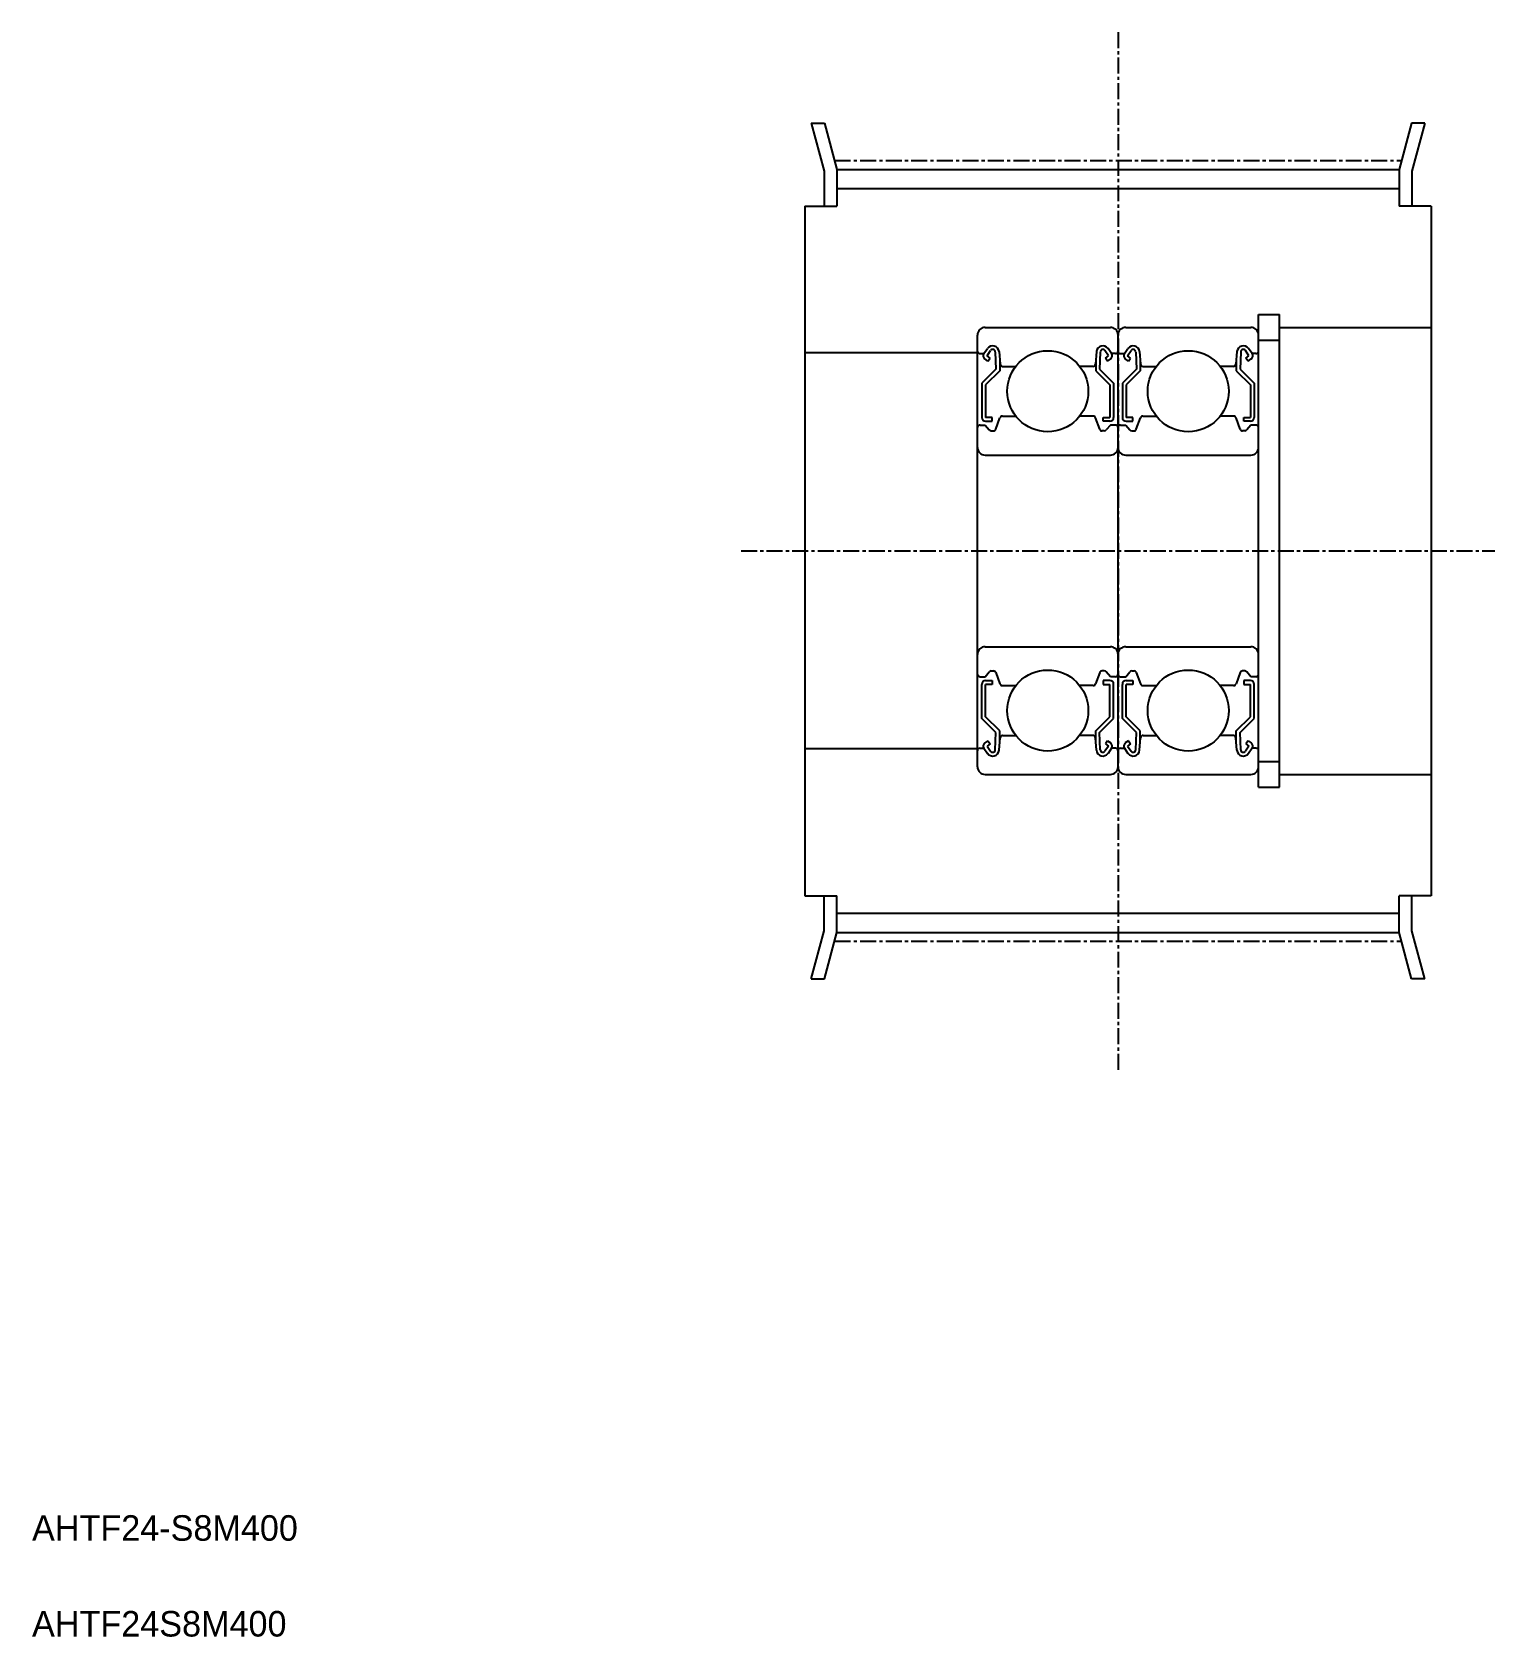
# Model space of a CAD drawing. Extents: x 5 to 120, y 5 to 131.
import ezdxf

# ---------------------------------------------------------------- set-up
doc = ezdxf.new("R2010")
doc.units = 0
doc.linetypes.add('CENTER', pattern=[2, 1.25, -0.25, 0.25, -0.25])
doc.layers.get('0').update_dxf_attribs({"linetype": 'CONTINUOUS'})
doc.layers.add('CENTER', color=1, linetype='CENTER')

msp = doc.modelspace()

# ---------------------------------------------------------------- linework, layer by layer
at = {"color": 7, "linetype": 'CONTINUOUS'}
for p, q in [((65.99, 123.5), (67, 119.74)), ((65.99, 123.5), (67.03, 123.5)), ((67.03, 123.5), (68, 119.87)), ((112.97, 123.5), (112, 119.87)), ((114.01, 123.5), (112.97, 123.5)), ((114.01, 123.5), (113, 119.74)), ((67, 119.74), (67, 117)), ((68, 119.87), (112, 119.87)), ((68, 119.87), (68, 117)), ((83, 119.87), (83, 119.87)), ((90, 119.87), (90, 119.87)), ((112, 119.87), (112, 117)), ((113, 119.74), (113, 117)), ((68, 118.37), (112, 118.37)), ((65.5, 117), (65.5, 63)), ((65.5, 117), (68, 117)), ((114.5, 117), (112, 117)), ((114.5, 117), (114.5, 63)), ((101, 71.5), (101, 108.5)), ((101, 108.5), (102.65, 108.5)), ((102.65, 71.5), (102.65, 108.5)), ((102.65, 107.5), (114.5, 107.5)), ((101, 106.5), (102.65, 106.5)), ((101, 73.5), (102.65, 73.5)), ((102.65, 72.5), (114.5, 72.5)), ((101, 71.5), (102.65, 71.5)), ((65.5, 63), (68, 63)), ((67, 60.26), (67, 63)), ((68, 60.13), (68, 63)), ((112, 60.13), (112, 63)), ((114.5, 63), (112, 63)), ((113, 60.26), (113, 63)), ((68, 61.63), (112, 61.63)), ((65.99, 56.5), (67, 60.26)), ((67.03, 56.5), (68, 60.13)), ((68, 60.13), (112, 60.13)), ((83, 60.13), (83, 60.13)), ((112.97, 56.5), (112, 60.13)), ((114.01, 56.5), (113, 60.26)), ((90, 57.14), (90, 57.14)), ((65.99, 56.5), (67.03, 56.5)), ((114.01, 56.5), (112.97, 56.5))]:
    msp.add_line(p, q, dxfattribs=at)
for p, q in [((79, 73.1), (79, 106.9)), ((79.6, 107.5), (89.4, 107.5)), ((90, 73.1), (90, 106.9)), ((90, 73.1), (90, 106.9)), ((90.6, 107.5), (100.4, 107.5)), ((101, 73.1), (101, 106.9)), ((79.5, 105.45), (79.78, 105.85)), ((79.75, 105.28), (80.03, 105.68)), ((80.39, 105.57), (80.44, 104.22)), ((80.69, 105.6), (80.77, 104.63)), ((88.31, 105.6), (88.23, 104.63)), ((88.61, 105.57), (88.56, 104.22)), ((89.25, 105.28), (88.97, 105.68)), ((89.5, 105.45), (89.22, 105.85)), ((90.5, 105.45), (90.78, 105.85)), ((90.75, 105.28), (91.03, 105.68)), ((91.39, 105.57), (91.44, 104.22)), ((91.69, 105.6), (91.77, 104.63)), ((99.31, 105.6), (99.23, 104.63)), ((99.61, 105.57), (99.56, 104.22)), ((100.25, 105.28), (99.97, 105.68)), ((100.5, 105.45), (100.22, 105.85)), ((79, 105.5), (65.5, 105.5)), ((79.2, 105.45), (79.5, 105.45)), ((79.82, 104.86), (79.57, 105.03)), ((79.99, 105.1), (79.75, 105.28)), ((79.82, 104.86), (79.99, 105.1)), ((80.74, 104.97), (80.74, 104.1)), ((80.97, 104.45), (81.99, 104.45)), ((88.03, 104.45), (87.01, 104.45)), ((88.26, 104.97), (88.26, 104.1)), ((89.01, 105.1), (89.25, 105.28)), ((89.18, 104.86), (89.01, 105.1)), ((89.18, 104.86), (89.43, 105.03)), ((89.8, 105.45), (89.5, 105.45)), ((90.2, 105.45), (90.5, 105.45)), ((90.82, 104.86), (90.57, 105.03)), ((90.99, 105.1), (90.75, 105.28)), ((90.82, 104.86), (90.99, 105.1)), ((91.74, 104.97), (91.74, 104.1)), ((91.97, 104.45), (92.99, 104.45)), ((99.03, 104.45), (98.01, 104.45)), ((99.26, 104.97), (99.26, 104.1)), ((100.01, 105.1), (100.25, 105.28)), ((100.18, 104.86), (100.01, 105.1)), ((100.18, 104.86), (100.43, 105.03)), ((100.8, 105.45), (100.5, 105.45)), ((80.44, 104.22), (79.34, 103.12)), ((79.34, 103.12), (79.34, 100.45)), ((80.74, 104.1), (79.64, 103)), ((88.26, 104.1), (89.36, 103)), ((88.56, 104.22), (89.66, 103.12)), ((89.66, 103.12), (89.66, 100.45)), ((91.44, 104.22), (90.34, 103.12)), ((90.34, 103.12), (90.34, 100.45)), ((91.74, 104.1), (90.64, 103)), ((99.26, 104.1), (100.36, 103)), ((99.56, 104.22), (100.66, 103.12)), ((100.66, 103.12), (100.66, 100.45)), ((79.64, 103), (79.64, 100.45)), ((89.36, 103), (89.36, 100.45)), ((90.64, 103), (90.64, 100.45)), ((100.36, 103), (100.36, 100.45)), ((80.95, 100.55), (81.99, 100.55)), ((88.06, 100.55), (87.01, 100.55)), ((91.95, 100.55), (92.99, 100.55)), ((99.05, 100.55), (98.01, 100.55)), ((79.2, 99.85), (79.6, 99.85)), ((79.6, 99.85), (79.92, 99.47)), ((80.16, 100.45), (79.64, 100.45)), ((79.64, 100.15), (80.16, 100.15)), ((80.07, 99.4), (80.25, 99.4)), ((80.16, 100.15), (80.16, 100.45)), ((80.43, 99.53), (80.76, 100.42)), ((88.57, 99.53), (88.24, 100.42)), ((88.93, 99.4), (88.75, 99.4)), ((88.84, 100.45), (89.36, 100.45)), ((88.84, 100.15), (88.84, 100.45)), ((89.36, 100.15), (88.84, 100.15)), ((89.4, 99.85), (89.08, 99.47)), ((89.8, 99.85), (89.4, 99.85)), ((90.2, 99.85), (90.6, 99.85)), ((90.6, 99.85), (90.92, 99.47)), ((91.16, 100.45), (90.64, 100.45)), ((90.64, 100.15), (91.16, 100.15)), ((91.07, 99.4), (91.25, 99.4)), ((91.16, 100.15), (91.16, 100.45)), ((91.43, 99.53), (91.76, 100.42)), ((99.57, 99.53), (99.24, 100.42)), ((99.93, 99.4), (99.75, 99.4)), ((99.84, 100.15), (99.84, 100.45)), ((99.84, 100.45), (100.36, 100.45)), ((100.36, 100.15), (99.84, 100.15)), ((100.4, 99.85), (100.08, 99.47)), ((100.8, 99.85), (100.4, 99.85)), ((79.6, 97.5), (89.4, 97.5)), ((90.6, 97.5), (100.4, 97.5)), ((79, 90), (79, 90)), ((90, 90), (90, 90)), ((79, 81.75), (79, 81.75)), ((79.6, 82.5), (89.4, 82.5)), ((90, 81.75), (90, 81.75)), ((90.6, 82.5), (100.4, 82.5)), ((79.6, 80.15), (79.92, 80.53)), ((80.07, 80.6), (80.25, 80.6)), ((80.43, 80.47), (80.76, 79.58)), ((88.57, 80.47), (88.24, 79.58)), ((88.93, 80.6), (88.75, 80.6)), ((89.4, 80.15), (89.08, 80.53)), ((90.6, 80.15), (90.92, 80.53)), ((91.07, 80.6), (91.25, 80.6)), ((91.43, 80.47), (91.76, 79.58)), ((99.57, 80.47), (99.24, 79.58)), ((99.93, 80.6), (99.75, 80.6)), ((100.4, 80.15), (100.08, 80.53)), ((79.2, 80.15), (79.6, 80.15)), ((79.34, 76.88), (79.34, 79.55)), ((79.64, 79.85), (80.16, 79.85)), ((79.64, 77), (79.64, 79.55)), ((80.16, 79.55), (79.64, 79.55)), ((80.16, 79.85), (80.16, 79.55)), ((80.95, 79.45), (81.99, 79.45)), ((88.06, 79.45), (87.01, 79.45)), ((88.84, 79.85), (88.84, 79.55)), ((89.36, 79.85), (88.84, 79.85)), ((88.84, 79.55), (89.36, 79.55)), ((89.36, 77), (89.36, 79.55)), ((89.8, 80.15), (89.4, 80.15)), ((89.66, 76.88), (89.66, 79.55)), ((90.2, 80.15), (90.6, 80.15)), ((90.34, 76.88), (90.34, 79.55)), ((90.64, 79.85), (91.16, 79.85)), ((91.16, 79.55), (90.64, 79.55)), ((90.64, 77), (90.64, 79.55)), ((91.16, 79.85), (91.16, 79.55)), ((91.95, 79.45), (92.99, 79.45)), ((99.05, 79.45), (98.01, 79.45)), ((100.36, 79.85), (99.84, 79.85)), ((99.84, 79.85), (99.84, 79.55)), ((99.84, 79.55), (100.36, 79.55)), ((100.36, 77), (100.36, 79.55)), ((100.8, 80.15), (100.4, 80.15)), ((100.66, 76.88), (100.66, 79.55)), ((80.44, 75.78), (79.34, 76.88)), ((80.74, 75.9), (79.64, 77)), ((88.26, 75.9), (89.36, 77)), ((88.56, 75.78), (89.66, 76.88)), ((91.44, 75.78), (90.34, 76.88)), ((91.74, 75.9), (90.64, 77)), ((99.26, 75.9), (100.36, 77)), ((99.56, 75.78), (100.66, 76.88)), ((80.39, 74.43), (80.44, 75.78)), ((80.74, 75.03), (80.74, 75.9)), ((80.97, 75.55), (81.99, 75.55)), ((88.03, 75.55), (87.01, 75.55)), ((88.26, 75.03), (88.26, 75.9)), ((88.61, 74.43), (88.56, 75.78)), ((91.39, 74.43), (91.44, 75.78)), ((91.74, 75.03), (91.74, 75.9)), ((91.97, 75.55), (92.99, 75.55)), ((99.03, 75.55), (98.01, 75.55)), ((99.26, 75.03), (99.26, 75.9)), ((99.61, 74.43), (99.56, 75.78)), ((79, 74.5), (65.5, 74.5)), ((79.2, 74.55), (79.5, 74.55)), ((79.5, 74.55), (79.78, 74.15)), ((79.82, 75.14), (79.57, 74.97)), ((79.99, 74.9), (79.75, 74.72)), ((79.75, 74.72), (80.03, 74.32)), ((79.82, 75.14), (79.99, 74.9)), ((80.69, 74.4), (80.77, 75.37)), ((88.31, 74.4), (88.23, 75.37)), ((89.25, 74.72), (88.97, 74.32)), ((89.18, 75.14), (89.01, 74.9)), ((89.01, 74.9), (89.25, 74.72)), ((89.18, 75.14), (89.43, 74.97)), ((89.5, 74.55), (89.22, 74.15)), ((89.8, 74.55), (89.5, 74.55)), ((90.2, 74.55), (90.5, 74.55)), ((90.5, 74.55), (90.78, 74.15)), ((90.82, 75.14), (90.57, 74.97)), ((90.99, 74.9), (90.75, 74.72)), ((90.75, 74.72), (91.03, 74.32)), ((90.82, 75.14), (90.99, 74.9)), ((91.69, 74.4), (91.77, 75.37)), ((99.31, 74.4), (99.23, 75.37)), ((100.25, 74.72), (99.97, 74.32)), ((100.18, 75.14), (100.01, 74.9)), ((100.01, 74.9), (100.25, 74.72)), ((100.18, 75.14), (100.43, 74.97)), ((100.5, 74.55), (100.22, 74.15)), ((100.8, 74.55), (100.5, 74.55)), ((79.6, 72.5), (89.4, 72.5)), ((90.6, 72.5), (100.4, 72.5))]:
    msp.add_line(p, q)
for centre in [(84.5, 102.5), (95.5, 102.5), (84.5, 77.5), (95.5, 77.5)]:
    msp.add_circle(centre, 3.17)
for centre, radius, start, end in [((79.6, 106.9), 0.6, 90, 180), ((89.4, 106.9), 0.6, 0, 90), ((90.6, 106.9), 0.6, 90, 180), ((100.4, 106.9), 0.6, 0, 90), ((79.2, 105.65), 0.2, 180, 270), ((80.19, 105.56), 0.5, 5.065, 144.9356), ((80.19, 105.57), 0.2, 2.1312, 144.9367), ((88.81, 105.56), 0.5, 35.0644, 174.935), ((88.81, 105.57), 0.2, 35.0633, 177.8688), ((89.8, 105.65), 0.2, 270, 0), ((90.2, 105.65), 0.2, 180, 270), ((91.19, 105.56), 0.5, 5.065, 144.9356), ((91.19, 105.57), 0.2, 2.1312, 144.9367), ((99.81, 105.56), 0.5, 35.0644, 174.935), ((99.81, 105.57), 0.2, 35.0633, 177.8688), ((100.8, 105.65), 0.2, 270, 0), ((79.75, 105.28), 0.3, 144.9356, 235.0377), ((80.97, 104.65), 0.2, 185.065, 270), ((88.03, 104.65), 0.2, 270, 354.935), ((89.25, 105.28), 0.3, 304.9623, 35.0644), ((90.75, 105.28), 0.3, 144.9356, 235.0377), ((91.97, 104.65), 0.2, 185.065, 270), ((99.03, 104.65), 0.2, 270, 354.935), ((100.25, 105.28), 0.3, 304.9623, 35.0644), ((80.95, 100.35), 0.2, 90, 159.9703), ((88.06, 100.35), 0.2, 20.0297, 90), ((91.95, 100.35), 0.2, 90, 159.9703), ((99.05, 100.35), 0.2, 20.0297, 90), ((79.2, 99.65), 0.2, 90, 180), ((79.64, 100.45), 0.3, 180, 270), ((80.07, 99.6), 0.2, 219.997, 270), ((80.25, 99.6), 0.2, 270, 339.9703), ((88.75, 99.6), 0.2, 200.0297, 270), ((88.93, 99.6), 0.2, 270, 320.003), ((89.36, 100.45), 0.3, 270, 0), ((89.8, 99.65), 0.2, 0, 90), ((90.2, 99.65), 0.2, 90, 180), ((90.64, 100.45), 0.3, 180, 270), ((91.07, 99.6), 0.2, 219.997, 270), ((91.25, 99.6), 0.2, 270, 339.9703), ((99.75, 99.6), 0.2, 200.0297, 270), ((99.93, 99.6), 0.2, 270, 320.003), ((100.36, 100.45), 0.3, 270, 0), ((100.8, 99.65), 0.2, 0, 90), ((79.6, 98.1), 0.6, 180, 270), ((89.4, 98.1), 0.6, 270, 0), ((90.6, 98.1), 0.6, 180, 270), ((100.4, 98.1), 0.6, 270, 0), ((79.6, 81.9), 0.6, 90, 180), ((89.4, 81.9), 0.6, 0, 90), ((90.6, 81.9), 0.6, 90, 180), ((100.4, 81.9), 0.6, 0, 90), ((80.07, 80.4), 0.2, 90, 140.003), ((80.25, 80.4), 0.2, 20.0297, 90), ((88.75, 80.4), 0.2, 90, 159.9703), ((88.93, 80.4), 0.2, 39.997, 90), ((91.07, 80.4), 0.2, 90, 140.003), ((91.25, 80.4), 0.2, 20.0297, 90), ((99.75, 80.4), 0.2, 90, 159.9703), ((99.93, 80.4), 0.2, 39.997, 90), ((79.2, 80.35), 0.2, 180, 270), ((79.64, 79.55), 0.3, 90, 180), ((80.95, 79.65), 0.2, 200.0297, 270), ((88.06, 79.65), 0.2, 270, 339.9703), ((89.36, 79.55), 0.3, 0, 90), ((89.8, 80.35), 0.2, 270, 0), ((90.2, 80.35), 0.2, 180, 270), ((90.64, 79.55), 0.3, 90, 180), ((91.95, 79.65), 0.2, 200.0297, 270), ((99.05, 79.65), 0.2, 270, 339.9703), ((100.36, 79.55), 0.3, 0, 90), ((100.8, 80.35), 0.2, 270, 0), ((80.97, 75.35), 0.2, 90, 174.935), ((88.03, 75.35), 0.2, 5.065, 90), ((91.97, 75.35), 0.2, 90, 174.935), ((99.03, 75.35), 0.2, 5.065, 90), ((79.2, 74.35), 0.2, 90, 180), ((79.75, 74.72), 0.3, 124.9623, 215.0644), ((80.19, 74.44), 0.5, 215.0644, 354.935), ((80.19, 74.43), 0.2, 215.0633, 357.8688), ((88.81, 74.44), 0.5, 185.065, 324.9356), ((88.81, 74.43), 0.2, 182.1312, 324.9367), ((89.25, 74.72), 0.3, 324.9356, 55.0377), ((89.8, 74.35), 0.2, 0, 90), ((90.2, 74.35), 0.2, 90, 180), ((90.75, 74.72), 0.3, 124.9623, 215.0644), ((91.19, 74.44), 0.5, 215.0644, 354.935), ((91.19, 74.43), 0.2, 215.0633, 357.8688), ((99.81, 74.44), 0.5, 185.065, 324.9356), ((99.81, 74.43), 0.2, 182.1312, 324.9367), ((100.25, 74.72), 0.3, 324.9356, 55.0377), ((100.8, 74.35), 0.2, 0, 90), ((79.6, 73.1), 0.6, 180, 270), ((89.4, 73.1), 0.6, 270, 0), ((90.6, 73.1), 0.6, 180, 270), ((100.4, 73.1), 0.6, 270, 0)]:
    msp.add_arc(centre, radius, start, end)
at = {"layer": 'CENTER', "color": 1, "linetype": 'CENTER'}
for p, q in [((90, 130.62), (90, 49.38)), ((67.82, 120.56), (112.18, 120.56)), ((60.5, 90), (119.5, 90)), ((67.82, 59.44), (112.18, 59.44))]:
    msp.add_line(p, q, dxfattribs=at)

# ---------------------------------------------------------------- texts
at = {"color": 7, "linetype": 'CONTINUOUS'}
for s, p in [('AHTF24-S8M400', (5, 12.5)), ('AHTF24S8M400', (5, 5))]:
    msp.add_text(s, height=2, dxfattribs=at).set_placement(p)

doc.saveas('drawing.dxf')
